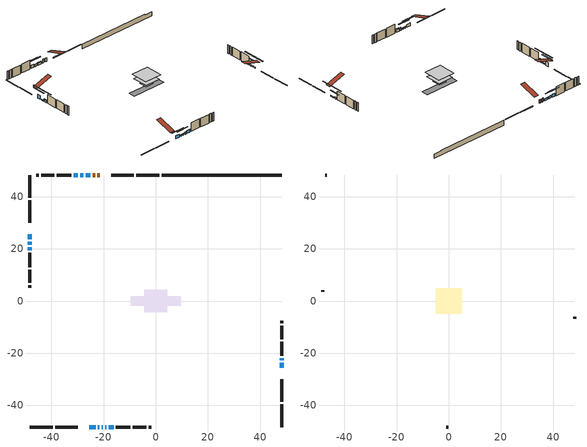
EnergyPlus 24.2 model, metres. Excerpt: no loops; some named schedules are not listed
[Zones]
conditioned space
 floor outside (Floor1 construction): -2.36,-2.36 -2.36,2.36 2.36,2.36 2.36,-2.36 z1.07
 floor adiabatic (AdiabaticFloorConstruction): -4.32,-4.32 -4.32,4.32 4.32,4.32 4.32,-4.32 z3.51
 floor foundation (Slab1 construction): -9.66,-1.85 -9.66,1.85 9.66,1.85 9.66,-1.85 z-1.62
 wall outside (RimJoist1 construction): 1.3,48.25 -7.5,48.25 / -48.25,-48.25 -39.45,-48.25 / -48.25,48.25 -48.25,39.45 / 48.25,-48.25 48.25,-39.45 z1.07:1.37
 wall outside (RimJoist2 construction): -8.43,48.25 -17.06,48.25 / -38.52,-48.25 -29.89,-48.25 / -48.25,38.52 -48.25,29.89 / 48.25,-38.52 48.25,-29.89 z1.07:1.37
 wall outside (AdiabaticWallConstruction 1): -21.45,48.25 -22.33,48.25 / -23.25,48.25 -24.09,48.25 z1.07:3.1
 wall outside (AdiabaticWallConstruction): -25.01,48.25 -26.84,48.25 / -22.14,-48.25 -21.68,-48.25 / -20.76,-48.25 -20.3,-48.25 / -19.37,-48.25 -18.91,-48.25 z1.07:2.14; -27.77,48.25 -28.99,48.25 / -48.25,20.6 -48.25,19.38 / -17.98,-48.25 -16.15,-48.25 z1.07:2.47; -48.25,25.51 -48.25,23.68 z1.07:3.15; -25.51,-48.25 -23.07,-48.25 / -29.92,48.25 -31.45,48.25 z1.07:2.72; 48.25,-25.51 48.25,-23.68 / -48.25,22.75 -48.25,21.53 z1.07:1.68; 48.25,-22.75 48.25,-21.99 z1.07:1.99
 wall outside (Wall1 construction): -32.37,48.25 -37.88,48.25 / -15.22,-48.25 -9.72,-48.25 / -48.25,18.45 -48.25,12.95 / 48.25,-21.06 48.25,-15.55 z1.07:5.95
 wall outside (Wall2 construction): -38.81,48.25 -43.92,48.25 / -8.79,-48.25 -3.68,-48.25 / -48.25,12.02 -48.25,6.91 / 48.25,-14.62 48.25,-9.51 z1.07:5.95
 wall outside (Wall3 construction): -44.85,48.25 -45.79,48.25 / -2.75,-48.25 -1.81,-48.25 / -48.25,5.98 -48.25,5.04 / 48.25,-8.59 48.25,-7.64 z1.07:5.95
 wall foundation (FoundationWall1 construction): 2.23,48.25,-1.62 2.23,48.25,1.07 43.65,48.25,1.07 43.65,48.25,0.67 48.25,48.25,0.67 48.25,48.25,-1.62
 window (WindowConstruction): -25.01,48.25 -26.84,48.25 z1.07:2.14
 window (WindowConstruction 7): -27.77,48.25 -28.99,48.25 z1.07:2.47
 window (WindowConstruction 8): -48.25,25.51 -48.25,23.68 z1.07:3.15
 window (WindowConstruction 9): -25.51,-48.25 -23.07,-48.25 z1.07:2.72
 window (WindowConstruction 10): -22.14,-48.25 -21.68,-48.25 z1.07:2.14
 window (WindowConstruction 11): 48.25,-25.51 48.25,-23.68 z1.07:1.68
 window (WindowConstruction 12): -48.25,22.75 -48.25,21.53 z1.07:1.68
 window (WindowConstruction 1): -48.25,20.6 -48.25,19.38 z1.07:2.47
 window (WindowConstruction 2): -20.76,-48.25 -20.3,-48.25 z1.07:2.14
 window (WindowConstruction 3): -19.37,-48.25 -18.91,-48.25 z1.07:2.14
 window (WindowConstruction 4): -17.98,-48.25 -16.15,-48.25 z1.07:2.47
 window (WindowConstruction 5): 48.25,-22.75 48.25,-21.99 z1.07:1.98
 window (WindowConstruction 6): -29.92,48.25 -31.44,48.25 z1.07:2.72
 door (Door): -21.45,48.25 -22.32,48.25 z1.07:3.1
 door (Door 1): -23.25,48.25 -24.09,48.25 z1.07:3.1
 ceiling adiabatic (AdiabaticFloorConstruction): 4.32,-4.32 4.32,4.32 -4.32,4.32 -4.32,-4.32 z3.51
attic - vented
 floor to conditioned space (Floor2 construction Reversed): -4.92,-4.92 -4.92,4.92 4.92,4.92 4.92,-4.92 z5.95
 wall outside (Wall4 construction): -46.72,48.25 -47.32,48.25 / -0.88,-48.25 -0.27,-48.25 / -48.25,4.11 -48.25,3.5 / 48.25,-6.71 48.25,-6.11 z1.07:5.95
 roof outside (Roof1 construction): -20.52,48.25,5.95 -20.52,38.66,9.14 -17.99,38.66,9.14 -17.99,48.25,5.95; -26.44,-48.25,5.95 -26.44,-38.66,9.14 -28.97,-38.66,9.14 -28.97,-48.25,5.95; -48.25,26.44,5.95 -38.66,26.44,9.14 -38.66,28.97,9.14 -48.25,28.97,5.95; 48.25,-26.44,5.95 38.66,-26.44,9.14 38.66,-28.97,9.14 48.25,-28.97,5.95
shading: -27.04,48.25 -24.81,48.25 -24.81,48.66 -27.04,48.66 z2.34; -31.63,48.25 -25.13,48.25 -25.13,48.66 -31.63,48.66 z5.11; -48.25,21.04 -48.25,28.15 -48.66,28.15 -48.66,21.04 z5.79; -20.43,-48.25 -28.15,-48.25 -28.15,-48.66 -20.43,-48.66 z5.36; -19.04,-48.25 -24.78,-48.25 -24.78,-48.66 -19.04,-48.66 z4.78; 48.25,-18.17 48.25,-31.02 48.66,-31.02 48.66,-18.17 z7.19; -48.25,16.02 -48.25,28.26 -48.66,28.26 -48.66,16.02 z7.19; -48.25,19.18 -48.25,20.8 -48.66,20.8 -48.66,19.18 z2.67; -17.66,-48.25 -23.39,-48.25 -23.39,-48.66 -17.66,-48.66 z4.78; -18.71,-48.25 -19.57,-48.25 -19.57,-48.66 -18.71,-48.66 z2.34; -15.95,-48.25 -18.18,-48.25 -18.18,-48.66 -15.95,-48.66 z2.67; 48.25,-19.35 48.25,-25.39 48.66,-25.39 48.66,-19.35 z4.62; -34.08,48.25 -27.28,48.25 -27.28,48.66 -34.08,48.66 z5.36
[Building]
Building 1: Terrain=Suburbs
[Site:Location]
Montreal Intl AP_QC: Latitude {deg}=45.47; Longitude {deg}=-73.74; Time Zone {hr}=-5; Elevation {m}=36; Keep Site Location Information=Yes
[Site:GroundTemperature:Shallow]
2.07863, -0.316383, -0.508184, 0.628371, 5.19101, 9.73239, 13.6695, 16.1636, 16.3755, 14.347, 10.5102, 6.10817
[Site:WaterMainsTemperature]
Calculation Method=Schedule; Temperature Schedule=mains temperature schedule
[Material] Roughness=Rough; Thermal Absorptance=0.9
Name | Thickness {m} | Conductivity {W/m-K} | Density {kg/m3} | Specific Heat {J/kg-K} | Solar Absorptance | Visible Absorptance
asphalt or fiberglass shingles | 0.00635 | 0.162714 | 1121.4 | 1465.45 | 0.4 | 0.4
ceiling loosefill ins | 0.254 | 0.0480833 | 16.02 | 1046.75 | 0.7 | 0.7
ceiling stud and cavity | 0.1397 | 0.293839 | 65.682 | 1177.47 | 0.7 | 0.7
concrete 4.0 in. | 0.1016 | 1.803125 | 2242.8 | 837.4 | 0.7 | 0.7
concrete 8.0 in. | 0.2032 | 1.803125 | 2242.8 | 837.4 | 0.7 | 0.7
door material | 0.04445 | 0.0451087 | 512.64 | 1214.23 | 0.7 | 0.7
door material 1 | 0.04445 | 0.188738 | 512.64 | 1214.23 | 0.7 | 0.7
exterior vertical ins | 0.0463172 | 0.029427 | 32.04 | 1214.23 | 0.7 | 0.7
floor covering | 0.0127 | 0.0433444 | 54.468 | 1339.84 | 0.6 | 0.6
floor rigid ins | 0.103632 | 0.029427 | 32.04 | 1214.23 | 0.7 | 0.7
floor rigid ins 1; wall rigid ins 1 | 0.512978 | 0.029427 | 32.04 | 1214.23 | 0.7 | 0.7
floor stud and cavity | 0.1397 | 0.162511 | 92.3553 | 1139.71 | 0.7 | 0.7
floor stud and cavity 1 | 0.1397 | 1.75129 | 37.0049 | 1207.88 | 0.7 | 0.7
furniture material conditioned space 1 | 0.1524 | 0.115458 | 640.8 | 1214.23 | 0.6 | 0.6
gypsum board | 0.0127 | 0.160291 | 801 | 837.4 | 0.6 | 0.6
gypsum board 1 | 0.0127 | 0.160291 | 801 | 837.4 | 0.7 | 0.7
osb sheathing 0.5 in. | 0.0127 | 0.115458 | 512.64 | 1214.23 | 0.7 | 0.7
osb sheathing 0.75 in. | 0.01905 | 0.115458 | 512.64 | 1214.23 | 0.7 | 0.7
osb sheathing 2.0 in. | 0.0508 | 0.115458 | 512.64 | 1214.23 | 0.7 | 0.7
rim joist rigid ins; wall rigid ins | 0.051816 | 0.029427 | 32.04 | 1214.23 | 0.7 | 0.7
rim joist stud and cavity | 0.0508 | 0.0451784 | 125.044 | 1163.47 | 0.6 | 0.6
rim joist stud and cavity 1 | 0.0508 | 0.0407152 | 125.044 | 1163.47 | 0.6 | 0.6
wall stud and cavity | 0.1397 | 0.216185 | 139.0536 | 1170.24 | 0.7 | 0.7
wall stud and cavity 1 | 0.1397 | 0.211572 | 139.0536 | 1170.24 | 0.7 | 0.7
wall stud and cavity 2 | 0.1397 | 0.402749 | 139.0536 | 1170.24 | 0.7 | 0.7
wall stud and cavity 3 | 0.0889 | 6.9971 | 50.32683 | 1063.81 | 0.6 | 0.6
wall stud and cavity 4 | 0.0889 | 0.380278 | 52.3479 | 1209.89 | 0.7 | 0.7
wall stud and cavity 5 | 0.0889 | 0.391764 | 83.0341 | 1211.67 | 0.7 | 0.7
wood siding | 0.0254 | 0.102417 | 544.68 | 1172.36 | 0.4 | 0.4
wood siding 1 | 0.00254 | 0.102417 | 544.68 | 1172.36 | 0.4 | 0.4
wood siding 2; wood siding 3; wood siding 4 | 0.0254 | 0.102417 | 544.68 | 1172.36 | 0.7 | 0.7
[WindowMaterial:SimpleGlazingSystem]
Name | U-Factor {W/m2-K} | Solar Heat Gain Coefficient
WindowMaterial | 2.211581 | 0.6
WindowMaterial 1 | 2.1355 | 0.63
WindowMaterial 2 | 2.37681 | 0.55
WindowMaterial 3 | 2.17922 | 0.61
WindowMaterial 4 | 2.265522 | 0.58
WindowMaterial 5 | 2.09121 | 0.64
WindowMaterial 6 | 2.052597 | 0.65
WindowMaterial 7 | 2.05089 | 0.66
WindowMaterial 8 | 2.75837 | 0.61
WindowMaterial 9 | 2.76462 | 0.62
[Construction]
AdiabaticFloorConstruction: floor stud and cavity 1, floor rigid ins 1, osb sheathing 0.75 in., floor covering
AdiabaticWallConstruction: wood siding 3, wall rigid ins 1, wall stud and cavity 4, gypsum board
AdiabaticWallConstruction 1: wood siding 4, wall rigid ins 1, wall stud and cavity 4, gypsum board
Door: door material
Door 1: door material 1
Floor1 construction: floor stud and cavity, floor rigid ins, osb sheathing 0.75 in., floor covering
Floor2 construction Reversed: gypsum board, ceiling stud and cavity, ceiling loosefill ins
FoundationWall1 construction: concrete 8.0 in., gypsum board 1
furniture construction conditioned space 1: furniture material conditioned space 1
PartitionWallConstruction: gypsum board, wall stud and cavity 5, gypsum board
RimJoist1 construction: wood siding 2, osb sheathing 2.0 in., rim joist stud and cavity
RimJoist2 construction: wood siding 2, rim joist rigid ins, osb sheathing 2.0 in., rim joist stud and cavity 1
Roof1 construction: asphalt or fiberglass shingles
Slab1 construction: concrete 4.0 in.
Wall1 construction: wood siding, wall rigid ins, osb sheathing 0.5 in., wall stud and cavity, gypsum board
Wall2 construction: wood siding, wall rigid ins, osb sheathing 0.5 in., wall stud and cavity 1, gypsum board
Wall3 construction: wood siding, wall rigid ins, osb sheathing 0.5 in., wall stud and cavity 2, gypsum board
Wall4 construction: wood siding 1, wall stud and cavity 3
WindowConstruction: WindowMaterial
WindowConstruction 1; WindowConstruction 7: WindowMaterial 1
WindowConstruction 10; WindowConstruction 2; WindowConstruction 3: WindowMaterial 2
WindowConstruction 11: WindowMaterial 8
WindowConstruction 12: WindowMaterial 9
WindowConstruction 4: WindowMaterial 3
WindowConstruction 5: WindowMaterial 4
WindowConstruction 6: WindowMaterial 5
WindowConstruction 8: WindowMaterial 6
WindowConstruction 9: WindowMaterial 7
[Zone] Multiplier=1; Part of Total Floor Area=Yes
Name | Volume {m3}
attic - vented | 50.343
conditioned space | 642.8
[Space]
Name | Zone | Volume {m3}
attic - vented 1 | attic - vented | 50.343
conditioned space 1 | conditioned space | 642.8
[ZoneInfiltration:EffectiveLeakageArea]
infil attic - vented 1: Zone or Space=attic - vented 1; Schedule=Always On Discrete; Effective Air Leakage Area {cm2}=3879.6; Stack Coefficient=0.000561468; Wind Coefficient=1.60097e-05
[ZoneMixing]
whole house fan mix: Zone or Space=attic - vented; Schedule=Always On Continuous; Design Flow Rate Calculation Method=Flow/Zone; Design Flow Rate {m3/s}=0; Source Zone or Space=conditioned space
[SurfaceProperty:ExposedFoundationPerimeter]
Slab1: Exposed Perimeter Calculation Method=TotalExposedPerimeter; Total Exposed Perimeter {m}=46.026
[InternalMass] Zone or ZoneList=conditioned space; Space or SpaceList=conditioned space 1
Name | Construction | Surface Area {m2}
furniture mass conditioned space 1 | furniture construction conditioned space 1 | 67.3201
partition wall mass | PartitionWallConstruction | 168.3
[Lights]
interior lighting: Zone or ZoneList or Space or SpaceList=conditioned space 1; Schedule=interior lighting schedule; Design Level Calculation Method=LightingLevel; Lighting Level {W}=343.2; Return Air Fraction=0; Fraction Radiant=0.6; Fraction Visible=0.2; Fraction Replaceable=1
[People]
occupants: Zone or ZoneList or Space or SpaceList=conditioned space 1; Number of People Schedule=occupants schedule; Number of People Calculation Method=People; Number of People=3; Fraction Radiant=0.314171; Sensible Heat Fraction=0.56303; Activity Level Schedule=occupants activity schedule; Carbon Dioxide Generation Rate {m3/s-W}=0; Enable ASHRAE 55 Comfort Warnings=No; Mean Radiant Temperature Calculation Type=EnclosureAveraged
[ElectricEquipment] Zone or ZoneList or Space or SpaceList=conditioned space 1; Design Level Calculation Method=EquipmentLevel
Name | Schedule | Design Level {W} | Fraction Latent | Fraction Radiant | Fraction Lost
clothes dryer | clothes dryer schedule | 140.772 | 0.015 | 0.081 | 0.85
clothes washer | clothes washer schedule | 32.1985 | 0.03 | 0.162 | 0.7
cooking range | cooking range schedule | 215.147 | 0.08 | 0.432 | 0.2
dishwasher | dishwasher schedule | 66.8632 | 0.3 | 0.18 | 0.4
fridge | fridge schedule | 72.9452 | 0 | 0.6 | 0
mech vent bath fan 0 | mech vent bath fan 0 schedule | 50.2 | 0 | 0 | 1
mech vent house fan | mech vent house fan schedule | 19.9167 | 0 | 0 | 0.5
mech vent house fan cfis | mech vent house fan cfis schedule | 0 | 0 | 0 | 0
mech vent range fan 0 | mech vent range fan 0 schedule | 57 | 0 | 0 | 1
misc plug loads | misc plug loads schedule | 494.7 | 0.045 | 0.513 | 0.1
whole house fan | Always On Discrete | 0 | 0 | 0 | 1
[OtherEquipment] Zone or ZoneList or Space or SpaceList=conditioned space 1; Design Level Calculation Method=EquipmentLevel
Name | Fuel Type | Schedule | Design Level {W} | Fraction Latent | Fraction Radiant | Fraction Lost
clothes dryer 1 | Electricity | clothes dryer schedule | 0 | 0.015 | 0.081 | 0.85
cooking range 1 | Electricity | cooking range schedule | 0 | 0.08 | 0.432 | 0.2
general water use latent | None | general water use schedule | 62.594 | 1 | 0 | 0
general water use sensible | None | general water use schedule | -61.6891 | 0 | 0.6 | 0
mech vent house fan latent load | None | Always On Discrete | 0 | 1 | 0 | 0
mech vent house fan sensible load | None | Always On Discrete | 0 | 0 | 0 | 0
water heater energy adjustment1 | Electricity | Always On Discrete | 0.01 | 0 | 0 | 1
[ZoneInfiltration:DesignFlowRate] Zone or ZoneList or Space or SpaceList=conditioned space 1; Schedule=Always On Discrete; Design Flow Rate Calculation Method=Flow/Zone; Design Flow Rate {m3/s}=0
infil flow; natural vent flow; whole house fan flow
[Foundation:Kiva]
Foundation Kiva 1: Initial Indoor Air Temperature {C}=18; Wall Height Above Grade {m}=1.07; Wall Depth Below Slab {m}=0.2032; Custom Block Material Name 1=exterior vertical ins; Custom Block Depth 1 {m}=2.69001; Custom Block X Position 1 {m}=0.2159; Custom Block Z Position 1 {m}=0
[Foundation:Kiva:Settings]
Soil Conductivity {W/m-K}=0.849921; Soil Density {kg/m3}=1842.3; Soil Specific Heat {J/kg-K}=418.7; Ground Solar Absorptivity=0.9; Ground Thermal Absorptivity=0.9; Ground Surface Roughness {m}=0.03; Far-Field Width {m}=40; Deep-Ground Boundary Condition=ZeroFlux; Deep-Ground Depth {m}=40; Minimum Cell Dimension {m}=0.2; Maximum Cell Growth Coefficient=3; Simulation Timestep=Timestep
[Exterior:Lights]
exterior lighting: Schedule=exterior lighting schedule; Design Level {W}=75.6
[Schedule:Constant]
Name | Hourly Value
Always On Continuous; mech vent house fan schedule; mech vent house fan cfis schedule; Always On Discrete | 1
occupants activity schedule | 117.228
fridge schedule | 0
[Schedule:Week:Daily]
interior lighting schedule Week Rule - Jan1-Jan27: interior lighting schedule day, interior lighting schedule day, interior lighting schedule day, interior lighting schedule day, interior lighting schedule day, interior lighting schedule day, interior lighting schedule day, interior lighting schedule default day, interior lighting schedule default day, interior lighting schedule default day, interior lighting schedule default day, interior lighting schedule default day
interior lighting schedule Week Rule - Jan28-Feb3: interior lighting schedule day, interior lighting schedule day, interior lighting schedule day, interior lighting schedule day, interior lighting schedule day 1, interior lighting schedule day 1, interior lighting schedule day 1, interior lighting schedule default day, interior lighting schedule default day, interior lighting schedule default day, interior lighting schedule default day, interior lighting schedule default day
interior lighting schedule Week Rule - Feb4-Feb24: interior lighting schedule day 1, interior lighting schedule day 1, interior lighting schedule day 1, interior lighting schedule day 1, interior lighting schedule day 1, interior lighting schedule day 1, interior lighting schedule day 1, interior lighting schedule default day, interior lighting schedule default day, interior lighting schedule default day, interior lighting schedule default day, interior lighting schedule default day
interior lighting schedule Week Rule - Feb25-Mar3: interior lighting schedule day 1, interior lighting schedule day 1, interior lighting schedule day 1, interior lighting schedule day 1, interior lighting schedule day 2, interior lighting schedule day 2, interior lighting schedule day 2, interior lighting schedule default day, interior lighting schedule default day, interior lighting schedule default day, interior lighting schedule default day, interior lighting schedule default day
interior lighting schedule Week Rule - Mar4-Mar31: interior lighting schedule day 2, interior lighting schedule day 2, interior lighting schedule day 2, interior lighting schedule day 2, interior lighting schedule day 2, interior lighting schedule day 2, interior lighting schedule day 2, interior lighting schedule default day, interior lighting schedule default day, interior lighting schedule default day, interior lighting schedule default day, interior lighting schedule default day
interior lighting schedule Week Rule - Apr1-Apr28: interior lighting schedule day 3, interior lighting schedule day 3, interior lighting schedule day 3, interior lighting schedule day 3, interior lighting schedule day 3, interior lighting schedule day 3, interior lighting schedule day 3, interior lighting schedule default day, interior lighting schedule default day, interior lighting schedule default day, interior lighting schedule default day, interior lighting schedule default day
interior lighting schedule Week Rule - Apr29-May5: interior lighting schedule day 3, interior lighting schedule day 3, interior lighting schedule day 4, interior lighting schedule day 4, interior lighting schedule day 4, interior lighting schedule day 4, interior lighting schedule day 4, interior lighting schedule default day, interior lighting schedule default day, interior lighting schedule default day, interior lighting schedule default day, interior lighting schedule default day
interior lighting schedule Week Rule - May6-May26: interior lighting schedule day 4, interior lighting schedule day 4, interior lighting schedule day 4, interior lighting schedule day 4, interior lighting schedule day 4, interior lighting schedule day 4, interior lighting schedule day 4, interior lighting schedule default day, interior lighting schedule default day, interior lighting schedule default day, interior lighting schedule default day, interior lighting schedule default day
interior lighting schedule Week Rule - May27-Jun2: interior lighting schedule day 4, interior lighting schedule day 4, interior lighting schedule day 4, interior lighting schedule day 4, interior lighting schedule day 4, interior lighting schedule day 5, interior lighting schedule day 5, interior lighting schedule default day, interior lighting schedule default day, interior lighting schedule default day, interior lighting schedule default day, interior lighting schedule default day
interior lighting schedule Week Rule - Jun3-Jun30: interior lighting schedule day 5, interior lighting schedule day 5, interior lighting schedule day 5, interior lighting schedule day 5, interior lighting schedule day 5, interior lighting schedule day 5, interior lighting schedule day 5, interior lighting schedule default day, interior lighting schedule default day, interior lighting schedule default day, interior lighting schedule default day, interior lighting schedule default day
interior lighting schedule Week Rule - Jul1-Jul28: interior lighting schedule day 6, interior lighting schedule day 6, interior lighting schedule day 6, interior lighting schedule day 6, interior lighting schedule day 6, interior lighting schedule day 6, interior lighting schedule day 6, interior lighting schedule default day, interior lighting schedule default day, interior lighting schedule default day, interior lighting schedule default day, interior lighting schedule default day
interior lighting schedule Week Rule - Jul29-Aug4: interior lighting schedule day 6, interior lighting schedule day 6, interior lighting schedule day 6, interior lighting schedule day 7, interior lighting schedule day 7, interior lighting schedule day 7, interior lighting schedule day 7, interior lighting schedule default day, interior lighting schedule default day, interior lighting schedule default day, interior lighting schedule default day, interior lighting schedule default day
interior lighting schedule Week Rule - Aug5-Aug25: interior lighting schedule day 7, interior lighting schedule day 7, interior lighting schedule day 7, interior lighting schedule day 7, interior lighting schedule day 7, interior lighting schedule day 7, interior lighting schedule day 7, interior lighting schedule default day, interior lighting schedule default day, interior lighting schedule default day, interior lighting schedule default day, interior lighting schedule default day
interior lighting schedule Week Rule - Aug26-Sep1: interior lighting schedule day 7, interior lighting schedule day 7, interior lighting schedule day 7, interior lighting schedule day 7, interior lighting schedule day 7, interior lighting schedule day 7, interior lighting schedule day 8, interior lighting schedule default day, interior lighting schedule default day, interior lighting schedule default day, interior lighting schedule default day, interior lighting schedule default day
interior lighting schedule Week Rule - Sep2-Sep29: interior lighting schedule day 8, interior lighting schedule day 8, interior lighting schedule day 8, interior lighting schedule day 8, interior lighting schedule day 8, interior lighting schedule day 8, interior lighting schedule day 8, interior lighting schedule default day, interior lighting schedule default day, interior lighting schedule default day, interior lighting schedule default day, interior lighting schedule default day
interior lighting schedule Week Rule - Sep30-Oct6: interior lighting schedule day 8, interior lighting schedule day 9, interior lighting schedule day 9, interior lighting schedule day 9, interior lighting schedule day 9, interior lighting schedule day 9, interior lighting schedule day 9, interior lighting schedule default day, interior lighting schedule default day, interior lighting schedule default day, interior lighting schedule default day, interior lighting schedule default day
interior lighting schedule Week Rule - Oct7-Oct27: interior lighting schedule day 9, interior lighting schedule day 9, interior lighting schedule day 9, interior lighting schedule day 9, interior lighting schedule day 9, interior lighting schedule day 9, interior lighting schedule day 9, interior lighting schedule default day, interior lighting schedule default day, interior lighting schedule default day, interior lighting schedule default day, interior lighting schedule default day
interior lighting schedule Week Rule - Oct28-Nov3: interior lighting schedule day 9, interior lighting schedule day 9, interior lighting schedule day 9, interior lighting schedule day 9, interior lighting schedule day 10, interior lighting schedule day 10, interior lighting schedule day 10, interior lighting schedule default day, interior lighting schedule default day, interior lighting schedule default day, interior lighting schedule default day, interior lighting schedule default day
interior lighting schedule Week Rule - Nov4-Nov24: interior lighting schedule day 10, interior lighting schedule day 10, interior lighting schedule day 10, interior lighting schedule day 10, interior lighting schedule day 10, interior lighting schedule day 10, interior lighting schedule day 10, interior lighting schedule default day, interior lighting schedule default day, interior lighting schedule default day, interior lighting schedule default day, interior lighting schedule default day
interior lighting schedule Week Rule - Nov25-Dec1: interior lighting schedule day 10, interior lighting schedule day 10, interior lighting schedule day 10, interior lighting schedule day 10, interior lighting schedule day 10, interior lighting schedule day 10, interior lighting schedule day 11, interior lighting schedule default day, interior lighting schedule default day, interior lighting schedule default day, interior lighting schedule default day, interior lighting schedule default day
interior lighting schedule Week Rule - Dec2-Dec31: interior lighting schedule day 11, interior lighting schedule day 11, interior lighting schedule day 11, interior lighting schedule day 11, interior lighting schedule day 11, interior lighting schedule day 11, interior lighting schedule day 11, interior lighting schedule default day, interior lighting schedule default day, interior lighting schedule default day, interior lighting schedule default day, interior lighting schedule default day
occupants schedule Week Rule - Jan1-Dec31: occupants schedule day, occupants schedule day, occupants schedule day, occupants schedule day, occupants schedule day, occupants schedule day, occupants schedule day, occupants schedule default day, occupants schedule default day, occupants schedule default day, occupants schedule default day, occupants schedule default day
clothes dryer schedule Week Rule - Jan1-Dec31: clothes dryer schedule day, clothes dryer schedule day, clothes dryer schedule day, clothes dryer schedule day, clothes dryer schedule day, clothes dryer schedule day, clothes dryer schedule day, clothes dryer schedule default day, clothes dryer schedule default day, clothes dryer schedule default day, clothes dryer schedule default day, clothes dryer schedule default day
clothes washer schedule Week Rule - Jan1-Dec31: clothes washer schedule day, clothes washer schedule day, clothes washer schedule day, clothes washer schedule day, clothes washer schedule day, clothes washer schedule day, clothes washer schedule day, clothes washer schedule default day, clothes washer schedule default day, clothes washer schedule default day, clothes washer schedule default day, clothes washer schedule default day
cooking range schedule Week Rule - Jan1-Dec31: cooking range schedule day, cooking range schedule day, cooking range schedule day, cooking range schedule day, cooking range schedule day, cooking range schedule day, cooking range schedule day, cooking range schedule default day, cooking range schedule default day, cooking range schedule default day, cooking range schedule default day, cooking range schedule default day
dishwasher schedule Week Rule - Jan1-Dec31: dishwasher schedule day, dishwasher schedule day, dishwasher schedule day, dishwasher schedule day, dishwasher schedule day, dishwasher schedule day, dishwasher schedule day, dishwasher schedule default day, dishwasher schedule default day, dishwasher schedule default day, dishwasher schedule default day, dishwasher schedule default day
mech vent bath fan 0 schedule Week Rule - Jan1-Dec31: mech vent bath fan 0 schedule day, mech vent bath fan 0 schedule day, mech vent bath fan 0 schedule day, mech vent bath fan 0 schedule day, mech vent bath fan 0 schedule day, mech vent bath fan 0 schedule day, mech vent bath fan 0 schedule day, mech vent bath fan 0 schedule default day, mech vent bath fan 0 schedule default day, mech vent bath fan 0 schedule default day, mech vent bath fan 0 schedule default day, mech vent bath fan 0 schedule default day
mech vent range fan 0 schedule Week Rule - Jan1-Dec31: mech vent range fan 0 schedule day, mech vent range fan 0 schedule day, mech vent range fan 0 schedule day, mech vent range fan 0 schedule day, mech vent range fan 0 schedule day, mech vent range fan 0 schedule day, mech vent range fan 0 schedule day, mech vent range fan 0 schedule default day, mech vent range fan 0 schedule default day, mech vent range fan 0 schedule default day, mech vent range fan 0 schedule default day, mech vent range fan 0 schedule default day
misc plug loads schedule Week Rule - Jan1-Dec31: misc plug loads schedule day, misc plug loads schedule day, misc plug loads schedule day, misc plug loads schedule day, misc plug loads schedule day, misc plug loads schedule day, misc plug loads schedule day, misc plug loads schedule default day, misc plug loads schedule default day, misc plug loads schedule default day, misc plug loads schedule default day, misc plug loads schedule default day
general water use schedule Week Rule - Jan1-Dec31: general water use schedule day, general water use schedule day, general water use schedule day, general water use schedule day, general water use schedule day, general water use schedule day, general water use schedule day, general water use schedule default day, general water use schedule default day, general water use schedule default day, general water use schedule default day, general water use schedule default day
exterior lighting schedule Week Rule - Jan1-Jan27: exterior lighting schedule day, exterior lighting schedule day, exterior lighting schedule day, exterior lighting schedule day, exterior lighting schedule day, exterior lighting schedule day, exterior lighting schedule day, exterior lighting schedule default day, exterior lighting schedule default day, exterior lighting schedule default day, exterior lighting schedule default day, exterior lighting schedule default day
exterior lighting schedule Week Rule - Jan28-Feb3: exterior lighting schedule day, exterior lighting schedule day, exterior lighting schedule day, exterior lighting schedule day, exterior lighting schedule day 1, exterior lighting schedule day 1, exterior lighting schedule day 1, exterior lighting schedule default day, exterior lighting schedule default day, exterior lighting schedule default day, exterior lighting schedule default day, exterior lighting schedule default day
exterior lighting schedule Week Rule - Feb4-Feb24: exterior lighting schedule day 1, exterior lighting schedule day 1, exterior lighting schedule day 1, exterior lighting schedule day 1, exterior lighting schedule day 1, exterior lighting schedule day 1, exterior lighting schedule day 1, exterior lighting schedule default day, exterior lighting schedule default day, exterior lighting schedule default day, exterior lighting schedule default day, exterior lighting schedule default day
exterior lighting schedule Week Rule - Feb25-Mar3: exterior lighting schedule day 1, exterior lighting schedule day 1, exterior lighting schedule day 1, exterior lighting schedule day 1, exterior lighting schedule day 2, exterior lighting schedule day 2, exterior lighting schedule day 2, exterior lighting schedule default day, exterior lighting schedule default day, exterior lighting schedule default day, exterior lighting schedule default day, exterior lighting schedule default day
exterior lighting schedule Week Rule - Mar4-Mar31: exterior lighting schedule day 2, exterior lighting schedule day 2, exterior lighting schedule day 2, exterior lighting schedule day 2, exterior lighting schedule day 2, exterior lighting schedule day 2, exterior lighting schedule day 2, exterior lighting schedule default day, exterior lighting schedule default day, exterior lighting schedule default day, exterior lighting schedule default day, exterior lighting schedule default day
exterior lighting schedule Week Rule - Apr1-Apr28: exterior lighting schedule day 3, exterior lighting schedule day 3, exterior lighting schedule day 3, exterior lighting schedule day 3, exterior lighting schedule day 3, exterior lighting schedule day 3, exterior lighting schedule day 3, exterior lighting schedule default day, exterior lighting schedule default day, exterior lighting schedule default day, exterior lighting schedule default day, exterior lighting schedule default day
exterior lighting schedule Week Rule - Apr29-May5: exterior lighting schedule day 3, exterior lighting schedule day 3, exterior lighting schedule day 4, exterior lighting schedule day 4, exterior lighting schedule day 4, exterior lighting schedule day 4, exterior lighting schedule day 4, exterior lighting schedule default day, exterior lighting schedule default day, exterior lighting schedule default day, exterior lighting schedule default day, exterior lighting schedule default day
exterior lighting schedule Week Rule - May6-May26: exterior lighting schedule day 4, exterior lighting schedule day 4, exterior lighting schedule day 4, exterior lighting schedule day 4, exterior lighting schedule day 4, exterior lighting schedule day 4, exterior lighting schedule day 4, exterior lighting schedule default day, exterior lighting schedule default day, exterior lighting schedule default day, exterior lighting schedule default day, exterior lighting schedule default day
exterior lighting schedule Week Rule - May27-Jun2: exterior lighting schedule day 4, exterior lighting schedule day 4, exterior lighting schedule day 4, exterior lighting schedule day 4, exterior lighting schedule day 4, exterior lighting schedule day 5, exterior lighting schedule day 5, exterior lighting schedule default day, exterior lighting schedule default day, exterior lighting schedule default day, exterior lighting schedule default day, exterior lighting schedule default day
exterior lighting schedule Week Rule - Jun3-Jun30: exterior lighting schedule day 5, exterior lighting schedule day 5, exterior lighting schedule day 5, exterior lighting schedule day 5, exterior lighting schedule day 5, exterior lighting schedule day 5, exterior lighting schedule day 5, exterior lighting schedule default day, exterior lighting schedule default day, exterior lighting schedule default day, exterior lighting schedule default day, exterior lighting schedule default day
exterior lighting schedule Week Rule - Jul1-Jul28: exterior lighting schedule day 6, exterior lighting schedule day 6, exterior lighting schedule day 6, exterior lighting schedule day 6, exterior lighting schedule day 6, exterior lighting schedule day 6, exterior lighting schedule day 6, exterior lighting schedule default day, exterior lighting schedule default day, exterior lighting schedule default day, exterior lighting schedule default day, exterior lighting schedule default day
exterior lighting schedule Week Rule - Jul29-Aug4: exterior lighting schedule day 6, exterior lighting schedule day 6, exterior lighting schedule day 6, exterior lighting schedule day 7, exterior lighting schedule day 7, exterior lighting schedule day 7, exterior lighting schedule day 7, exterior lighting schedule default day, exterior lighting schedule default day, exterior lighting schedule default day, exterior lighting schedule default day, exterior lighting schedule default day
exterior lighting schedule Week Rule - Aug5-Aug25: exterior lighting schedule day 7, exterior lighting schedule day 7, exterior lighting schedule day 7, exterior lighting schedule day 7, exterior lighting schedule day 7, exterior lighting schedule day 7, exterior lighting schedule day 7, exterior lighting schedule default day, exterior lighting schedule default day, exterior lighting schedule default day, exterior lighting schedule default day, exterior lighting schedule default day
exterior lighting schedule Week Rule - Aug26-Sep1: exterior lighting schedule day 7, exterior lighting schedule day 7, exterior lighting schedule day 7, exterior lighting schedule day 7, exterior lighting schedule day 7, exterior lighting schedule day 7, exterior lighting schedule day 8, exterior lighting schedule default day, exterior lighting schedule default day, exterior lighting schedule default day, exterior lighting schedule default day, exterior lighting schedule default day
exterior lighting schedule Week Rule - Sep2-Sep29: exterior lighting schedule day 8, exterior lighting schedule day 8, exterior lighting schedule day 8, exterior lighting schedule day 8, exterior lighting schedule day 8, exterior lighting schedule day 8, exterior lighting schedule day 8, exterior lighting schedule default day, exterior lighting schedule default day, exterior lighting schedule default day, exterior lighting schedule default day, exterior lighting schedule default day
[Schedule:Year]
interior lighting schedule: interior lighting schedule Week Rule - Jan1-Jan27, 1, 1, 1, 27, interior lighting schedule Week Rule - Jan28-Feb3, 1, 28, 2, 3, interior lighting schedule Week Rule - Feb4-Feb24, 2, 4, 2, 24, interior lighting schedule Week Rule - Feb25-Mar3, 2, 25, 3, 3, interior lighting schedule Week Rule - Mar4-Mar31, 3, 4, 3, 31, interior lighting schedule Week Rule - Apr1-Apr28, 4, 1, 4, 28, interior lighting schedule Week Rule - Apr29-May5, 4, 29, 5, 5, interior lighting schedule Week Rule - May6-May26, 5, 6, 5, 26, interior lighting schedule Week Rule - May27-Jun2, 5, 27, 6, 2, interior lighting schedule Week Rule - Jun3-Jun30, 6, 3, 6, 30, interior lighting schedule Week Rule - Jul1-Jul28, 7, 1, 7, 28, interior lighting schedule Week Rule - Jul29-Aug4, 7, 29, 8, 4, interior lighting schedule Week Rule - Aug5-Aug25, 8, 5, 8, 25, interior lighting schedule Week Rule - Aug26-Sep1, 8, 26, 9, 1, interior lighting schedule Week Rule - Sep2-Sep29, 9, 2, 9, 29, interior lighting schedule Week Rule - Sep30-Oct6, 9, 30, 10, 6, interior lighting schedule Week Rule - Oct7-Oct27, 10, 7, 10, 27, interior lighting schedule Week Rule - Oct28-Nov3, 10, 28, 11, 3, interior lighting schedule Week Rule - Nov4-Nov24, 11, 4, 11, 24, interior lighting schedule Week Rule - Nov25-Dec1, 11, 25, 12, 1, interior lighting schedule Week Rule - Dec2-Dec31, 12, 2, 12, 31
occupants schedule: occupants schedule Week Rule - Jan1-Dec31, 1, 1, 12, 31
clothes dryer schedule: clothes dryer schedule Week Rule - Jan1-Dec31, 1, 1, 12, 31
clothes washer schedule: clothes washer schedule Week Rule - Jan1-Dec31, 1, 1, 12, 31
cooking range schedule: cooking range schedule Week Rule - Jan1-Dec31, 1, 1, 12, 31
dishwasher schedule: dishwasher schedule Week Rule - Jan1-Dec31, 1, 1, 12, 31
mech vent bath fan 0 schedule: mech vent bath fan 0 schedule Week Rule - Jan1-Dec31, 1, 1, 12, 31
mech vent range fan 0 schedule: mech vent range fan 0 schedule Week Rule - Jan1-Dec31, 1, 1, 12, 31
misc plug loads schedule: misc plug loads schedule Week Rule - Jan1-Dec31, 1, 1, 12, 31
general water use schedule: general water use schedule Week Rule - Jan1-Dec31, 1, 1, 12, 31
exterior lighting schedule: exterior lighting schedule Week Rule - Jan1-Jan27, 1, 1, 1, 27, exterior lighting schedule Week Rule - Jan28-Feb3, 1, 28, 2, 3, exterior lighting schedule Week Rule - Feb4-Feb24, 2, 4, 2, 24, exterior lighting schedule Week Rule - Feb25-Mar3, 2, 25, 3, 3, exterior lighting schedule Week Rule - Mar4-Mar31, 3, 4, 3, 31, exterior lighting schedule Week Rule - Apr1-Apr28, 4, 1, 4, 28, exterior lighting schedule Week Rule - Apr29-May5, 4, 29, 5, 5, exterior lighting schedule Week Rule - May6-May26, 5, 6, 5, 26, exterior lighting schedule Week Rule - May27-Jun2, 5, 27, 6, 2, exterior lighting schedule Week Rule - Jun3-Jun30, 6, 3, 6, 30, exterior lighting schedule Week Rule - Jul1-Jul28, 7, 1, 7, 28, exterior lighting schedule Week Rule - Jul29-Aug4, 7, 29, 8, 4, exterior lighting schedule Week Rule - Aug5-Aug25, 8, 5, 8, 25, exterior lighting schedule Week Rule - Aug26-Sep1, 8, 26, 9, 1, exterior lighting schedule Week Rule - Sep2-Sep29, 9, 2, 9, 29, exterior lighting schedule Week Rule - Sep30-Oct6, 9, 30, 10, 6, exterior lighting schedule Week Rule - Oct7-Oct27, 10, 7, 10, 27, exterior lighting schedule Week Rule - Oct28-Nov3, 10, 28, 11, 3, exterior lighting schedule Week Rule - Nov4-Nov24, 11, 4, 11, 24, exterior lighting schedule Week Rule - Nov25-Dec1, 11, 25, 12, 1, exterior lighting schedule Week Rule - Dec2-Dec31, 12, 2, 12, 31
[Schedule:Compact]
mains temperature schedule: Through: 01/01, For: AllDays, Until: 24:00, 6.56833, Through: 01/02, For: AllDays, Until: 24:00, 6.48722, Through: 01/03, For: AllDays, Until: 24:00, 6.40722, Through: 01/04, For: AllDays, Until: 24:00, 6.32889, Through: 01/05, For: AllDays, Until: 24:00, 6.25167, Through: 01/06, For: AllDays, Until: 24:00, 6.17611, Through: 01/07, For: AllDays, Until: 24:00, 6.10222, Through: 01/08, For: AllDays, Until: 24:00, 6.02944, Through: 01/09, For: AllDays, Until: 24:00, 5.95833, Through: 01/10, For: AllDays, Until: 24:00, 5.88889, Through: 01/11, For: AllDays, Until: 24:00, 5.82056, Through: 01/12, For: AllDays, Until: 24:00, 5.75444, Through: 01/13, For: AllDays, Until: 24:00, 5.68944, Through: 01/14, For: AllDays, Until: 24:00, 5.62611, Through: 01/15, For: AllDays, Until: 24:00, 5.56444, Through: 01/16, For: AllDays, Until: 24:00, 5.50444, Through: 01/17, For: AllDays, Until: 24:00, 5.44611, Through: 01/18, For: AllDays, Until: 24:00, 5.38944, Through: 01/19, For: AllDays, Until: 24:00, 5.33389, Through: 01/20, For: AllDays, Until: 24:00, 5.28111, Through: 01/21, For: AllDays, Until: 24:00, 5.22944, Through: 01/22, For: AllDays, Until: 24:00, 5.17944, Through: 01/23, For: AllDays, Until: 24:00, 5.13111, Through: 01/24, For: AllDays, Until: 24:00, 5.085, Through: 01/25, For: AllDays, Until: 24:00, 5.04056, Through: 01/26, For: AllDays, Until: 24:00, 4.99778, Through: 01/27, For: AllDays, Until: 24:00, 4.95667, Through: 01/28, For: AllDays, Until: 24:00, 4.91778, Through: 01/29, For: AllDays, Until: 24:00, 4.88056, Through: 01/30, For: AllDays, Until: 24:00, 4.845, Through: 01/31, For: AllDays, Until: 24:00, 4.81167, Through: 02/01, For: AllDays, Until: 24:00, 4.77944, Through: 02/02, For: AllDays, Until: 24:00, 4.75, Through: 02/03, For: AllDays, Until: 24:00, 4.72167, Through: 02/04, For: AllDays, Until: 24:00, 4.69611, Through: 02/05, For: AllDays, Until: 24:00, 4.67167, Through: 02/06, For: AllDays, Until: 24:00, 4.64944, Through: 02/07, For: AllDays, Until: 24:00, 4.62889, Through: 02/08, For: AllDays, Until: 24:00, 4.61056, Through: 02/09, For: AllDays, Until: 24:00, 4.59389, Through: 02/10, For: AllDays, Until: 24:00, 4.57944, Through: 02/11, For: AllDays, Until: 24:00, 4.56667, Through: 02/12, For: AllDays, Until: 24:00, 4.55611, Through: 02/13, For: AllDays, Until: 24:00, 4.54722, Through: 02/14, For: AllDays, Until: 24:00, 4.54056, Through: 02/15, For: AllDays, Until: 24:00, 4.53556, Through: 02/16, For: AllDays, Until: 24:00, 4.53278, Through: 02/17, For: AllDays, Until: 24:00, 4.53167, Through: 02/18, For: AllDays, Until: 24:00, 4.53278, Through: 02/19, For: AllDays, Until: 24:00, 4.53556, Through: 02/20, For: AllDays, Until: 24:00, 4.54056, Through: 02/21, For: AllDays, Until: 24:00, 4.54722, Through: 02/22, For: AllDays, Until: 24:00, 4.55611, Through: 02/23, For: AllDays, Until: 24:00, 4.56667, Through: 02/24, For: AllDays, Until: 24:00, 4.57944, Through: 02/25, For: AllDays, Until: 24:00, 4.59389, Through: 02/26, For: AllDays, Until: 24:00, 4.61056, Through: 02/27, For: AllDays, Until: 24:00, 4.62889, Through: 02/28, For: AllDays, Until: 24:00, 4.64889, Through: 03/01, For: AllDays, Until: 24:00, 4.67111, Through: 03/02, For: AllDays, Until: 24:00, 4.69556, Through: 03/03, For: AllDays, Until: 24:00, 4.72167, Through: 03/04, For: AllDays, Until: 24:00, 4.74944, Through: 03/05, For: AllDays, Until: 24:00, 4.77944, Through: 03/06, For: AllDays, Until: 24:00, 4.81111, Through: 03/07, For: AllDays, Until: 24:00, 4.84444, Through: 03/08, For: AllDays, Until: 24:00, 4.88, Through: 03/09, For: AllDays, Until: 24:00, 4.91722, Through: 03/10, For: AllDays, Until: 24:00, 4.95611, Through: 03/11, For: AllDays, Until: 24:00, 4.99722, Through: 03/12, For: AllDays, Until: 24:00, 5.04, Through: 03/13, For: AllDays, Until: 24:00, 5.08444, Through: 03/14, For: AllDays, Until: 24:00, 5.13056, Through: 03/15, For: AllDays, Until: 24:00, 5.17889, Through: 03/16, For: AllDays, Until: 24:00, 5.22833, Through: 03/17, For: AllDays, Until: 24:00, 5.28, Through: 03/18, For: AllDays, Until: 24:00, 5.33333, Through: 03/19, For: AllDays, Until: 24:00, 5.38833, Through: 03/20, For: AllDays, Until: 24:00, 5.445, Through: 03/21, For: AllDays, Until: 24:00, 5.50333, Through: 03/22, For: AllDays, Until: 24:00, 5.56333, Through: 03/23, For: AllDays, Until: 24:00, 5.625, Through: 03/24, For: AllDays, Until: 24:00, 5.68833, Through: 03/25, For: AllDays, Until: 24:00, 5.75333, Through: 03/26, For: AllDays, Until: 24:00, 5.81944, Through: 03/27, For: AllDays, Until: 24:00, 5.88778, Through: 03/28, For: AllDays, Until: 24:00, 5.95722, Through: 03/29, For: AllDays, Until: 24:00, 6.02833, Through: 03/30, For: AllDays, Until: 24:00, 6.10111, Through: 03/31, For: AllDays, Until: 24:00, 6.175, Through: 04/01, For: AllDays, Until: 24:00, 6.25056, Through: 04/02, For: AllDays, Until: 24:00, 6.32778, Through: 04/03, For: AllDays, Until: 24:00, 6.40611, Through: 04/04, For: AllDays, Until: 24:00, 6.48556, Through: 04/05, For: AllDays, Until: 24:00, 6.56722, Through: 04/06, For: AllDays, Until: 24:00, 6.64944, Through: 04/07, For: AllDays, Until: 24:00, 6.73333, Through: 04/08, For: AllDays, Until: 24:00, 6.81833, Through: 04/09, For: AllDays, Until: 24:00, 6.905, Through: 04/10, For: AllDays, Until: 24:00, 6.99278, Through: 04/11, For: AllDays, Until: 24:00, 7.08111, Through: 04/12, For: AllDays, Until: 24:00, 7.17167, Through: 04/13, For: AllDays, Until: 24:00, 7.26278, Through: 04/14, For: AllDays, Until: 24:00, 7.355, Through: 04/15, For: AllDays, Until: 24:00, 7.44833, Through: 04/16, For: AllDays, Until: 24:00, 7.54278, Through: 04/17, For: AllDays, Until: 24:00, 7.63889, Through: 04/18, For: AllDays, Until: 24:00, 7.735, Through: 04/19, For: AllDays, Until: 24:00, 7.83278, Through: 04/20, For: AllDays, Until: 24:00, 7.93167, Through: 04/21, For: AllDays, Until: 24:00, 8.03111, Through: 04/22, For: AllDays, Until: 24:00, 8.13167, Through: 04/23, For: AllDays, Until: 24:00, 8.23278, Through: 04/24, For: AllDays, Until: 24:00, 8.335, Through: 04/25, For: AllDays, Until: 24:00, 8.43778, Through: 04/26, For: AllDays, Until: 24:00, 8.54167, Through: 04/27, For: AllDays, Until: 24:00, 8.64611, Through: 04/28, For: AllDays, Until: 24:00, 8.75167, Through: 04/29, For: AllDays, Until: 24:00, 8.85778, Through: 04/30, For: AllDays, Until: 24:00, 8.96444, Through: 05/01, For: AllDays, Until: 24:00, 9.07167, Through: 05/02, For: AllDays, Until: 24:00, 9.17944, Through: 05/03, For: AllDays, Until: 24:00, 9.28778, Through: 05/04, For: AllDays, Until: 24:00, 9.39667, Through: 05/05, For: AllDays, Until: 24:00, 9.50667, Through: 05/06, For: AllDays, Until: 24:00, 9.61667, Through: 05/07, For: AllDays, Until: 24:00, 9.72667, Through: 05/08, For: AllDays, Until: 24:00, 9.83778, Through: 05/09, For: AllDays, Until: 24:00, 9.94889, Through: 05/10, For: AllDays, Until: 24:00, 10.0606, Through: 05/11, For: AllDays, Until: 24:00, 10.1722, Through: 05/12, For: AllDays, Until: 24:00, 10.2844, Through: 05/13, For: AllDays, Until: 24:00, 10.3967, Through: 05/14, For: AllDays, Until: 24:00, 10.5094, Through: 05/15, For: AllDays, Until: 24:00, 10.6222, Through: 05/16, For: AllDays, Until: 24:00, 10.735, Through: 05/17, For: AllDays, Until: 24:00, 10.8478, Through: 05/18, For: AllDays, Until: 24:00, 10.9611, Through: 05/19, For: AllDays, Until: 24:00, 11.0744, Through: 05/20, For: AllDays, Until: 24:00, 11.1872, Through: 05/21, For: AllDays, Until: 24:00, 11.3006, Through: 05/22, For: AllDays, Until: 24:00, 11.4133, Through: 05/23, For: AllDays, Until: 24:00, 11.5267, Through: 05/24, For: AllDays, Until: 24:00, 11.6394, Through: 05/25, For: AllDays, Until: 24:00, 11.7522, Through: 05/26, For: AllDays, Until: 24:00, 11.8644, Through: 05/27, For: AllDays, Until: 24:00, 11.9767, Through: 05/28, For: AllDays, Until: 24:00, 12.0889, Through: 05/29, For: AllDays, Until: 24:00, 12.2006, Through: 05/30, For: AllDays, Until: 24:00, 12.3122, Through: 05/31, For: AllDays, Until: 24:00, 12.4228, Through: 06/01, For: AllDays, Until: 24:00, 12.5339, Through: 06/02, For: AllDays, Until: 24:00, 12.6439, Through: 06/03, For: AllDays, Until: 24:00, 12.7539, Through: 06/04, For: AllDays, Until: 24:00, 12.8628, Through: 06/05, For: AllDays, Until: 24:00, 12.9717, Through: 06/06, For: AllDays, Until: 24:00, 13.08, Through: 06/07, For: AllDays, Until: 24:00, 13.1878, Through: 06/08, For: AllDays, Until: 24:00, 13.2944, Through: 06/09, For: AllDays, Until: 24:00, 13.4011, Through: 06/10, For: AllDays, Until: 24:00, 13.5067, Through: 06/11, For: AllDays, Until: 24:00, 13.6117, Through: 06/12, For: AllDays, Until: 24:00, 13.7156, Through: 06/13, For: AllDays, Until: 24:00, 13.8194, Through: 06/14, For: AllDays, Until: 24:00, 13.9222, Through: 06/15, For: AllDays, Until: 24:00, 14.0239, Through: 06/16, For: AllDays, Until: 24:00, 14.125, Through: 06/17, For: AllDays, Until: 24:00, 14.225, Through: 06/18, For: AllDays, Until: 24:00, 14.3239, Through: 06/19, For: AllDays, Until: 24:00, 14.4222, Through: 06/20, For: AllDays, Until: 24:00, 14.5194, Through: 06/21, For: AllDays, Until: 24:00, 14.6156, Through: 06/22, For: AllDays, Until: 24:00, 14.7106, Through: 06/23, For: AllDays, Until: 24:00, 14.805, Through: 06/24, For: AllDays, Until: 24:00, 14.8978, Through: 06/25, For: AllDays, Until: 24:00, 14.9894, Through: 06/26, For: AllDays, Until: 24:00, 15.0806, Through: 06/27, For: AllDays, Until: 24:00, 15.17, Through: 06/28, For: AllDays, Until: 24:00, 15.2583, Through: 06/29, For: AllDays, Until: 24:00, 15.3456, Through: 06/30, For: AllDays, Until: 24:00, 15.4311, Through: 07/01, For: AllDays, Until: 24:00, 15.5161, Through: 07/02, For: AllDays, Until: 24:00, 15.5989, Through: 07/03, For: AllDays, Until: 24:00, 15.6811, Through: 07/04, For: AllDays, Until: 24:00, 15.7617, Through: 07/05, For: AllDays, Until: 24:00, 15.8411, Through: 07/06, For: AllDays, Until: 24:00, 15.9189, Through: 07/07, For: AllDays, Until: 24:00, 15.995, Through: 07/08, For: AllDays, Until: 24:00, 16.07, Through: 07/09, For: AllDays, Until: 24:00, 16.1433, Through: 07/10, For: AllDays, Until: 24:00, 16.2156, Through: 07/11, For: AllDays, Until: 24:00, 16.2861, Through: 07/12, For: AllDays, Until: 24:00, 16.355, Through: 07/13, For: AllDays, Until: 24:00, 16.4222, Through: 07/14, For: AllDays, Until: 24:00, 16.4878, Through: 07/15, For: AllDays, Until: 24:00, 16.5522, Through: 07/16, For: AllDays, Until: 24:00, 16.615, Through: 07/17, For: AllDays, Until: 24:00, 16.6756, Through: 07/18, For: AllDays, Until: 24:00, 16.735, Through: 07/19, For: AllDays, Until: 24:00, 16.7928, Through: 07/20, For: AllDays, Until: 24:00, 16.8489, Through: 07/21, For: AllDays, Until: 24:00, 16.9028, Through: 07/22, For: AllDays, Until: 24:00, 16.9556, Through: 07/23, For: AllDays, Until: 24:00, 17.0061, Through: 07/24, For: AllDays, Until: 24:00, 17.0556, Through: 07/25, For: AllDays, Until: 24:00, 17.1028, Through: 07/26, For: AllDays, Until: 24:00, 17.1483, Through: 07/27, For: AllDays, Until: 24:00, 17.1917, Through: 07/28, For: AllDays, Until: 24:00, 17.2339, Through: 07/29, For: AllDays, Until: 24:00, 17.2739, Through: 07/30, For: AllDays, Until: 24:00, 17.3122, Through: 07/31, For: AllDays, Until: 24:00, 17.3489, Through: 08/01, For: AllDays, Until: 24:00, 17.3833, Through: 08/02, For: AllDays, Until: 24:00, 17.4161, Through: 08/03, For: AllDays, Until: 24:00, 17.4467, Through: 08/04, For: AllDays, Until: 24:00, 17.4761, Through: 08/05, For: AllDays, Until: 24:00, 17.5028, Through: 08/06, For: AllDays, Until: 24:00, 17.5283, Through: 08/07, For: AllDays, Until: 24:00, 17.5517, Through: 08/08, For: AllDays, Until: 24:00, 17.5728, Through: 08/09, For: AllDays, Until: 24:00, 17.5922, Through: 08/10, For: AllDays, Until: 24:00, 17.61, Through: 08/11, For: AllDays, Until: 24:00, 17.6256, Through: 08/12, For: AllDays, Until: 24:00, 17.6394, Through: 08/13, For: AllDays, Until: 24:00, 17.6511, Through: 08/14, For: AllDays, Until: 24:00, 17.6611, Through: 08/15, For: AllDays, Until: 24:00, 17.6689, Through: 08/16, For: AllDays, Until: 24:00, 17.675, Through: 08/17, For: AllDays, Until: 24:00, 17.6789, Through: 08/18, For: AllDays, Until: 24:00, 17.6811, Through: 08/19, For: AllDays, Until: 24:00, 17.6811, Through: 08/20, For: AllDays, Until: 24:00, 17.6794, Through: 08/21, For: AllDays, Until: 24:00, 17.6756, Through: 08/22, For: AllDays, Until: 24:00, 17.67, Through: 08/23, For: AllDays, Until: 24:00, 17.6622, Through: 08/24, For: AllDays, Until: 24:00, 17.6528, Through: 08/25, For: AllDays, Until: 24:00, 17.6411, Through: 08/26, For: AllDays, Until: 24:00, 17.6278, Through: 08/27, For: AllDays, Until: 24:00, 17.6122, Through: 08/28, For: AllDays, Until: 24:00, 17.595, Through: 08/29, For: AllDays, Until: 24:00, 17.5756, Through: 08/30, For: AllDays, Until: 24:00, 17.5544, Through: 08/31, For: AllDays, Until: 24:00, 17.5311, Through: 09/01, For: AllDays, Until: 24:00, 17.5061, Through: 09/02, For: AllDays, Until: 24:00, 17.4794, Through: 09/03, For: AllDays, Until: 24:00, 17.4506, Through: 09/04, For: AllDays, Until: 24:00, 17.42, Through: 09/05, For: AllDays, Until: 24:00, 17.3878, Through: 09/06, For: AllDays, Until: 24:00, 17.3533, Through: 09/07, For: AllDays, Until: 24:00, 17.3172, Through: 09/08, For: AllDays, Until: 24:00, 17.2789, Through: 09/09, For: AllDays, Until: 24:00, 17.2389, Through: 09/10, For: AllDays, Until: 24:00, 17.1972, Through: 09/11, For: AllDays, Until: 24:00, 17.1539, Through: 09/12, For: AllDays, Until: 24:00, 17.1083, Through: 09/13, For: AllDays, Until: 24:00, 17.0617, Through: 09/14, For: AllDays, Until: 24:00, 17.0128, Through: 09/15, For: AllDays, Until: 24:00, 16.9622, Through: 09/16, For: AllDays, Until: 24:00, 16.9094, Through: 09/17, For: AllDays, Until: 24:00, 16.8556, Through: 09/18, For: AllDays, Until: 24:00, 16.8, Through: 09/19, For: AllDays, Until: 24:00, 16.7422, Through: 09/20, For: AllDays, Until: 24:00, 16.6833, Through: 09/21, For: AllDays, Until: 24:00, 16.6228, Through: 09/22, For: AllDays, Until: 24:00, 16.56, Through: 09/23, For: AllDays, Until: 24:00, 16.4961, Through: 09/24, For: AllDays, Until: 24:00, 16.4306, Through: 09/25, For: AllDays, Until: 24:00, 16.3633, Through: 09/26, For: AllDays, Until: 24:00, 16.295, Through: 09/27, For: AllDays, Until: 24:00, 16.2244, Through: 09/28, For: AllDays, Until: 24:00, 16.1528, Through: 09/29, For: AllDays, Until: 24:00, 16.0794, Through: 09/30, For: AllDays, Until: 24:00, 16.0044, Through: 10/01, For: AllDays, Until: 24:00, 15.9283, Through: 10/02, For: AllDays, Until: 24:00, 15.8511, Through: 10/03, For: AllDays, Until: 24:00, 15.7717, Through: 10/04, For: AllDays, Until: 24:00, 15.6917, Through: 10/05, For: AllDays, Until: 24:00, 15.6094, Through: 10/06, For: AllDays, Until: 24:00, 15.5267, Through: 10/07, For: AllDays, Until: 24:00, 15.4422, Through: 10/08, For: AllDays, Until: 24:00, 15.3567, Through: 10/09, For: AllDays, Until: 24:00, 15.2694, Through: 10/10, For: AllDays, Until: 24:00, 15.1811, Through: 10/11, For: AllDays, Until: 24:00, 15.0917, Through: 10/12, For: AllDays, Until: 24:00, 15.0011, Through: 10/13, For: AllDays, Until: 24:00, 14.9094, Through: 10/14, For: AllDays, Until: 24:00, 14.8167, Through: 10/15, For: AllDays, Until: 24:00, 14.7228, Through: 10/16, For: AllDays, Until: 24:00, 14.6278, Through: 10/17, For: AllDays, Until: 24:00, 14.5317, Through: 10/18, For: AllDays, Until: 24:00, 14.4344, Through: 10/19, For: AllDays, Until: 24:00, 14.3367, Through: 10/20, For: AllDays, Until: 24:00, 14.2378, Through: 10/21, For: AllDays, Until: 24:00, 14.1378, Through: 10/22, For: AllDays, Until: 24:00, 14.0367, Through: 10/23, For: AllDays, Until: 24:00, 13.935, Through: 10/24, For: AllDays, Until: 24:00, 13.8322, Through: 10/25, For: AllDays, Until: 24:00, 13.7289, Through: 10/26, For: AllDays, Until: 24:00, 13.625, Through: 10/27, For: AllDays, Until: 24:00, 13.52, Through: 10/28, For: AllDays, Until: 24:00, 13.4144, Through: 10/29, For: AllDays, Until: 24:00, 13.3083, Through: 10/30, For: AllDays, Until: 24:00, 13.2011, Through: 10/31, For: AllDays, Until: 24:00, 13.0939, Through: 11/01, For: AllDays, Until: 24:00, 12.9856, Through: 11/02, For: AllDays, Until: 24:00, 12.8767, Through: 11/03, For: AllDays, Until: 24:00, 12.7678, Through: 11/04, For: AllDays, Until: 24:00, 12.6578, Through: 11/05, For: AllDays, Until: 24:00, 12.5478, Through: 11/06, For: AllDays, Until: 24:00, 12.4372, Through: 11/07, For: AllDays, Until: 24:00, 12.3261, Through: 11/08, For: AllDays, Until: 24:00, 12.215, Through: 11/09, For: AllDays, Until: 24:00, 12.1033, Through: 11/10, For: AllDays, Until: 24:00, 11.9911, Through: 11/11, For: AllDays, Until: 24:00, 11.8789, Through: 11/12, For: AllDays, Until: 24:00, 11.7667, Through: 11/13, For: AllDays, Until: 24:00, 11.6539, Through: 11/14, For: AllDays, Until: 24:00, 11.5411, Through: 11/15, For: AllDays, Until: 24:00, 11.4278, Through: 11/16, For: AllDays, Until: 24:00, 11.315, Through: 11/17, For: AllDays, Until: 24:00, 11.2017, Through: 11/18, For: AllDays, Until: 24:00, 11.0889, Through: 11/19, For: AllDays, Until: 24:00, 10.9756, Through: 11/20, For: AllDays, Until: 24:00, 10.8622, Through: 11/21, For: AllDays, Until: 24:00, 10.7494, Through: 11/22, For: AllDays, Until: 24:00, 10.6367, Through: 11/23, For: AllDays, Until: 24:00, 10.5239, Through: 11/24, For: AllDays, Until: 24:00, 10.4111, Through: 11/25, For: AllDays, Until: 24:00, 10.2989, Through: 11/26, For: AllDays, Until: 24:00, 10.1867, Through: 11/27, For: AllDays, Until: 24:00, 10.0744, Through: 11/28, For: AllDays, Until: 24:00, 9.96333, Through: 11/29, For: AllDays, Until: 24:00, 9.85167, Through: 11/30, For: AllDays, Until: 24:00, 9.74111, Through: 12/01, For: AllDays, Until: 24:00, 9.63056, Through: 12/02, For: AllDays, Until: 24:00, 9.52056, Through: 12/03, For: AllDays, Until: 24:00, 9.41111, Through: 12/04, For: AllDays, Until: 24:00, 9.30167, Through: 12/05, For: AllDays, Until: 24:00, 9.19333, Through: 12/06, For: AllDays, Until: 24:00, 9.08556, Through: 12/07, For: AllDays, Until: 24:00, 8.97778, Through: 12/08, For: AllDays, Until: 24:00, 8.87111, Through: 12/09, For: AllDays, Until: 24:00, 8.765, Through: 12/10, For: AllDays, Until: 24:00, 8.66, Through: 12/11, For: AllDays, Until: 24:00, 8.555, Through: 12/12, For: AllDays, Until: 24:00, 8.45111, Through: 12/13, For: AllDays, Until: 24:00, 8.34833, Through: 12/14, For: AllDays, Until: 24:00, 8.24611, Through: 12/15, For: AllDays, Until: 24:00, 8.14444, Through: 12/16, For: AllDays, Until: 24:00, 8.04389, Through: 12/17, For: AllDays, Until: 24:00, 7.94444, Through: 12/18, For: AllDays, Until: 24:00, 7.84556, Through: 12/19, For: AllDays, Until: 24:00, 7.74778, Through: 12/20, For: AllDays, Until: 24:00, 7.65111, Through: 12/21, For: AllDays, Until: 24:00, 7.555, Through: 12/22, For: AllDays, Until: 24:00, 7.46056, Through: 12/23, For: AllDays, Until: 24:00, 7.36667, Through: 12/24, For: AllDays, Until: 24:00, 7.27444, Through: 12/25, For: AllDays, Until: 24:00, 7.18278, Through: 12/26, For: AllDays, Until: 24:00, 7.09278, Through: 12/27, For: AllDays, Until: 24:00, 7.00389, Through: 12/28, For: AllDays, Until: 24:00, 6.91611, Through: 12/29, For: AllDays, Until: 24:00, 6.82944, Through: 12/30, For: AllDays, Until: 24:00, 6.74389, Through: 12/31, For: AllDays, Until: 24:00, 6.66
